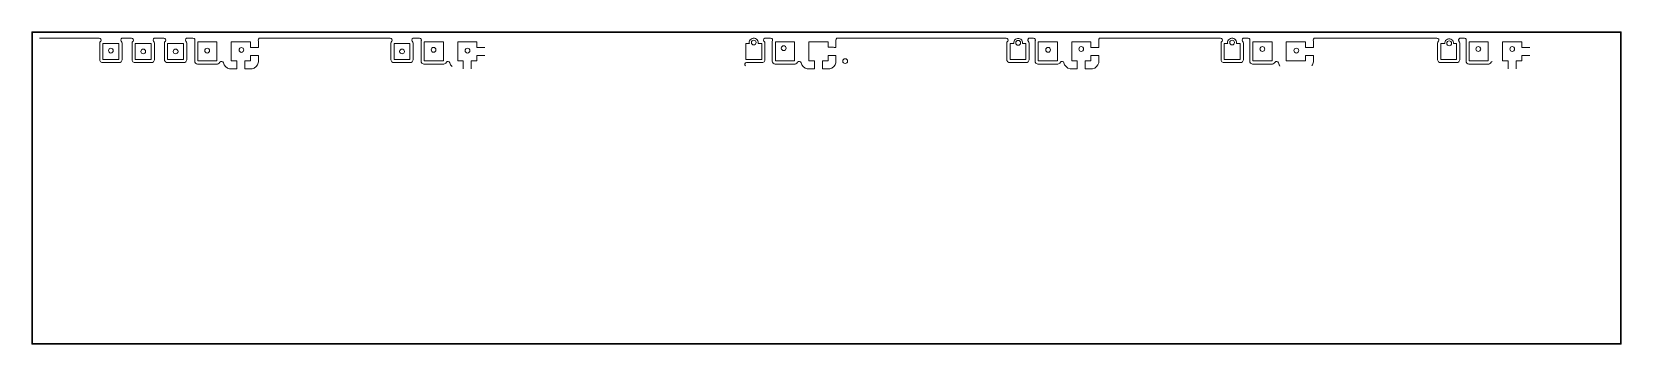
# Model space of a CAD drawing. Extents: x 4.94 to 8.88, y -3.84 to -3.06.
import ezdxf

# ---------------------------------------------------------------- set-up
doc = ezdxf.new("R2010")
doc.units = 0
doc.header["$MEASUREMENT"] = 0
doc.layers.get('0').update_dxf_attribs({"linetype": 'CONTINUOUS', "lineweight": 25, "true_color": 0xffffff})
doc.layers.add('BLACK', color=7, linetype='CONTINUOUS', lineweight=5, true_color=0xffffff)

msp = doc.modelspace()

# ---------------------------------------------------------------- linework, layer by layer
msp.add_line((4.9438, -3.063), (8.873, -3.064))
at = {"layer": 'BLACK', "linetype": 'CONTINUOUS'}
for p, q in [((4.9438, -3.0626), (4.9444, -3.0621)), ((4.9438, -3.063), (4.9438, -3.0626)), ((4.9438, -3.8248), (4.9438, -3.063)), ((4.9444, -3.0621), (4.9448, -3.062)), ((4.9448, -3.062), (7.9134, -3.062)), ((4.9457, -3.064), (4.9457, -3.8248)), ((7.9134, -3.064), (4.9457, -3.064)), ((7.9134, -3.062), (8.4606, -3.062)), ((8.4606, -3.064), (7.9134, -3.064)), ((8.4606, -3.062), (8.874, -3.062)), ((8.873, -3.064), (8.4606, -3.064)), ((8.873, -3.0709), (8.873, -3.064)), ((8.874, -3.062), (8.8744, -3.0621)), ((8.8744, -3.0621), (8.8749, -3.0626)), ((8.8749, -3.0626), (8.875, -3.063)), ((8.875, -3.063), (8.875, -3.0709)), ((4.9629, -3.0775), (5.1102, -3.0775)), ((5.1102, -3.0775), (5.1129, -3.0783)), ((5.1124, -3.088), (5.1119, -3.0903)), ((5.1119, -3.0903), (5.1119, -3.1312)), ((5.1143, -3.0851), (5.1124, -3.088)), ((5.1124, -3.088), (5.1124, -3.088)), ((5.1129, -3.0783), (5.1147, -3.0804)), ((5.1151, -3.0831), (5.1143, -3.0851)), ((5.1147, -3.0804), (5.1151, -3.0831)), ((5.1198, -3.1304), (5.1198, -3.0911)), ((5.1198, -3.0911), (5.1592, -3.0911)), ((5.1592, -3.0911), (5.1592, -3.1304)), ((5.1639, -3.0825), (5.1646, -3.0798)), ((5.1647, -3.0851), (5.1639, -3.0825)), ((5.1646, -3.0798), (5.1667, -3.078)), ((5.1666, -3.088), (5.1647, -3.0851)), ((5.1671, -3.0903), (5.1666, -3.088)), ((5.1666, -3.088), (5.1666, -3.088)), ((5.1667, -3.078), (5.1688, -3.0775)), ((5.1671, -3.1312), (5.1671, -3.0903)), ((5.1671, -3.0903), (5.1671, -3.0903)), ((5.1688, -3.0775), (5.1902, -3.0775)), ((5.1902, -3.0775), (5.1929, -3.0783)), ((5.1924, -3.088), (5.1919, -3.0903)), ((5.1919, -3.0903), (5.1919, -3.1312)), ((5.1943, -3.0851), (5.1924, -3.088)), ((5.1924, -3.088), (5.1924, -3.088)), ((5.1929, -3.0783), (5.1947, -3.0804)), ((5.1951, -3.0831), (5.1943, -3.0851)), ((5.1947, -3.0804), (5.1951, -3.0831)), ((5.1998, -3.1304), (5.1998, -3.0911)), ((5.1998, -3.0911), (5.2392, -3.0911)), ((5.2392, -3.0911), (5.2392, -3.1304)), ((5.2439, -3.0825), (5.2446, -3.0798)), ((5.2447, -3.0851), (5.2439, -3.0825)), ((5.2446, -3.0798), (5.2467, -3.078)), ((5.2466, -3.088), (5.2447, -3.0851)), ((5.2471, -3.0903), (5.2466, -3.088)), ((5.2466, -3.088), (5.2466, -3.088)), ((5.2467, -3.078), (5.2488, -3.0775)), ((5.2471, -3.1312), (5.2471, -3.0903)), ((5.2471, -3.0903), (5.2471, -3.0903)), ((5.2488, -3.0775), (5.2702, -3.0775)), ((5.2702, -3.0775), (5.2729, -3.0783)), ((5.2724, -3.088), (5.2719, -3.0903)), ((5.2719, -3.0903), (5.2719, -3.1312)), ((5.2743, -3.0851), (5.2724, -3.088)), ((5.2724, -3.088), (5.2724, -3.088)), ((5.2729, -3.0783), (5.2747, -3.0804)), ((5.2751, -3.0831), (5.2743, -3.0851)), ((5.2747, -3.0804), (5.2751, -3.0831)), ((5.2798, -3.1304), (5.2798, -3.0911)), ((5.2798, -3.0911), (5.3192, -3.0911)), ((5.3192, -3.0911), (5.3192, -3.1304)), ((5.3239, -3.0825), (5.3246, -3.0798)), ((5.3247, -3.0851), (5.3239, -3.0825)), ((5.3246, -3.0798), (5.3267, -3.078)), ((5.3266, -3.088), (5.3247, -3.0851)), ((5.3271, -3.0903), (5.3266, -3.088)), ((5.3266, -3.088), (5.3266, -3.088)), ((5.3267, -3.078), (5.3288, -3.0775)), ((5.3271, -3.1312), (5.3271, -3.0903)), ((5.3271, -3.0903), (5.3271, -3.0903)), ((5.3288, -3.0775), (5.3425, -3.0775)), ((5.3425, -3.0775), (5.3451, -3.0783)), ((5.3451, -3.0783), (5.3469, -3.0804)), ((5.3472, -3.0836), (5.3467, -3.0863)), ((5.3467, -3.0863), (5.3467, -3.1351)), ((5.3469, -3.0804), (5.3473, -3.0831)), ((5.3473, -3.0831), (5.3472, -3.0836)), ((5.3545, -3.1344), (5.3545, -3.0871)), ((5.3545, -3.0871), (5.4018, -3.0871)), ((5.4018, -3.0871), (5.4018, -3.1344)), ((5.4372, -3.1344), (5.4372, -3.0871)), ((5.4372, -3.0871), (5.4845, -3.0871)), ((5.4845, -3.0871), (5.4845, -3.1009)), ((5.4845, -3.1009), (5.5042, -3.1009)), ((5.5039, -3.0829), (5.5044, -3.0802)), ((5.5042, -3.0852), (5.5039, -3.0829)), ((5.5042, -3.1009), (5.5042, -3.0852)), ((5.5042, -3.0852), (5.5042, -3.0852)), ((5.5044, -3.0802), (5.5063, -3.0782)), ((5.5063, -3.0782), (5.5088, -3.0775)), ((5.5088, -3.0775), (5.8302, -3.0775)), ((5.8302, -3.0775), (5.8329, -3.0783)), ((5.8324, -3.088), (5.8319, -3.0903)), ((5.8319, -3.0903), (5.8319, -3.1312)), ((5.8343, -3.0851), (5.8324, -3.088)), ((5.8324, -3.088), (5.8324, -3.088)), ((5.8329, -3.0783), (5.8347, -3.0804)), ((5.8351, -3.0831), (5.8343, -3.0851)), ((5.8347, -3.0804), (5.8351, -3.0831)), ((5.8398, -3.1304), (5.8398, -3.0911)), ((5.8398, -3.0911), (5.8792, -3.0911)), ((5.8792, -3.0911), (5.8792, -3.1304)), ((5.8839, -3.0825), (5.8846, -3.0798)), ((5.8847, -3.0851), (5.8839, -3.0825)), ((5.8846, -3.0798), (5.8867, -3.078)), ((5.8866, -3.088), (5.8847, -3.0851)), ((5.8871, -3.0903), (5.8866, -3.088)), ((5.8866, -3.088), (5.8866, -3.088)), ((5.8867, -3.078), (5.8888, -3.0775)), ((5.8871, -3.1312), (5.8871, -3.0903)), ((5.8871, -3.0903), (5.8871, -3.0903)), ((5.8888, -3.0775), (5.9025, -3.0775)), ((5.9025, -3.0775), (5.9051, -3.0783)), ((5.9051, -3.0783), (5.9069, -3.0804)), ((5.9072, -3.0836), (5.9067, -3.0863)), ((5.9067, -3.0863), (5.9067, -3.1351)), ((5.9069, -3.0804), (5.9073, -3.0831)), ((5.9073, -3.0831), (5.9072, -3.0836)), ((5.9145, -3.1344), (5.9145, -3.0871)), ((5.9145, -3.0871), (5.9618, -3.0871)), ((5.9618, -3.0871), (5.9618, -3.1344)), ((5.9972, -3.1344), (5.9972, -3.0871)), ((5.9972, -3.0871), (6.0445, -3.0871)), ((6.0445, -3.0871), (6.0445, -3.1009)), ((6.0445, -3.1009), (6.0642, -3.1009)), ((6.7098, -3.1304), (6.7098, -3.0911)), ((6.7098, -3.0911), (6.7187, -3.0911)), ((6.7185, -3.0873), (6.7192, -3.0845)), ((6.7185, -3.0902), (6.7185, -3.0873)), ((6.7187, -3.0911), (6.7185, -3.0902)), ((6.7192, -3.0845), (6.7207, -3.082)), ((6.7207, -3.082), (6.7227, -3.08)), ((6.7227, -3.08), (6.7252, -3.0785)), ((6.7252, -3.0785), (6.728, -3.0778)), ((6.728, -3.0778), (6.7309, -3.0778)), ((6.7309, -3.0778), (6.7336, -3.0785)), ((6.7336, -3.0785), (6.7361, -3.08)), ((6.7361, -3.08), (6.7382, -3.082)), ((6.7382, -3.082), (6.7396, -3.0845)), ((6.7396, -3.0845), (6.7404, -3.0873)), ((6.7404, -3.0902), (6.7401, -3.0911)), ((6.7401, -3.0911), (6.7492, -3.0911)), ((6.7404, -3.0873), (6.7404, -3.0902)), ((6.7492, -3.0911), (6.7492, -3.1304)), ((6.7539, -3.0825), (6.7546, -3.0798)), ((6.7547, -3.0851), (6.7539, -3.0825)), ((6.7546, -3.0798), (6.7567, -3.078)), ((6.7566, -3.088), (6.7547, -3.0851)), ((6.7571, -3.0903), (6.7566, -3.088)), ((6.7566, -3.088), (6.7566, -3.088)), ((6.7567, -3.078), (6.7588, -3.0775)), ((6.7571, -3.1312), (6.7571, -3.0903)), ((6.7571, -3.0903), (6.7571, -3.0903)), ((6.7588, -3.0775), (6.7712, -3.0775)), ((6.7712, -3.0775), (6.7738, -3.0783)), ((6.7738, -3.0783), (6.7756, -3.0804)), ((6.7759, -3.0836), (6.7753, -3.0863)), ((6.7753, -3.0863), (6.7753, -3.1351)), ((6.7756, -3.0804), (6.776, -3.0831)), ((6.776, -3.0831), (6.7759, -3.0836)), ((6.7832, -3.1344), (6.7832, -3.0871)), ((6.7832, -3.0871), (6.8305, -3.0871)), ((6.8305, -3.0871), (6.8305, -3.1344)), ((6.8659, -3.1344), (6.8659, -3.0871)), ((6.8659, -3.0871), (6.9131, -3.0871)), ((6.9131, -3.0871), (6.9131, -3.0998)), ((6.9131, -3.0998), (6.9255, -3.0998)), ((6.9255, -3.0998), (6.9265, -3.0999)), ((6.9265, -3.0999), (6.9265, -3.0999)), ((6.9265, -3.0999), (6.9267, -3.1)), ((6.9267, -3.1), (6.9282, -3.1006)), ((6.9282, -3.1006), (6.9282, -3.1006)), ((6.9282, -3.1006), (6.9285, -3.1009)), ((6.9285, -3.1009), (6.9328, -3.1009)), ((6.9326, -3.0829), (6.9331, -3.0802)), ((6.9328, -3.0852), (6.9326, -3.0829)), ((6.9328, -3.1009), (6.9328, -3.0852)), ((6.9328, -3.0852), (6.9328, -3.0852)), ((6.9331, -3.0802), (6.9349, -3.0782)), ((6.9349, -3.0782), (6.9374, -3.0775)), ((6.9374, -3.0775), (7.3537, -3.0775)), ((7.3537, -3.0775), (7.3563, -3.0783)), ((7.3558, -3.088), (7.3554, -3.0903)), ((7.3554, -3.0903), (7.3554, -3.1312)), ((7.3577, -3.0851), (7.3558, -3.088)), ((7.3558, -3.088), (7.3558, -3.088)), ((7.3563, -3.0783), (7.3581, -3.0804)), ((7.3585, -3.0831), (7.3577, -3.0851)), ((7.3581, -3.0804), (7.3585, -3.0831)), ((7.3633, -3.1304), (7.3633, -3.0911)), ((7.3633, -3.0911), (7.3725, -3.0911)), ((7.3725, -3.088), (7.3733, -3.0853)), ((7.3725, -3.0909), (7.3725, -3.088)), ((7.3725, -3.0911), (7.3725, -3.0909)), ((7.3733, -3.0853), (7.3747, -3.0828)), ((7.3747, -3.0828), (7.3767, -3.0807)), ((7.3767, -3.0807), (7.3792, -3.0793)), ((7.3792, -3.0793), (7.382, -3.0786)), ((7.382, -3.0786), (7.3849, -3.0786)), ((7.3849, -3.0786), (7.3877, -3.0793)), ((7.3877, -3.0793), (7.3901, -3.0807)), ((7.3901, -3.0807), (7.3922, -3.0828)), ((7.3922, -3.0828), (7.3936, -3.0853)), ((7.3936, -3.0853), (7.3944, -3.088)), ((7.3944, -3.0909), (7.3943, -3.0911)), ((7.3943, -3.0911), (7.4026, -3.0911)), ((7.3944, -3.088), (7.3944, -3.0909)), ((7.4026, -3.0911), (7.4026, -3.1304)), ((7.4073, -3.0825), (7.4074, -3.0821)), ((7.4076, -3.0835), (7.4073, -3.0825)), ((7.4074, -3.0817), (7.4078, -3.0808)), ((7.4074, -3.0821), (7.4074, -3.0817)), ((7.4078, -3.0844), (7.4076, -3.0835)), ((7.4078, -3.0808), (7.4081, -3.0798)), ((7.408, -3.0847), (7.4078, -3.0844)), ((7.4082, -3.0851), (7.408, -3.0847)), ((7.4081, -3.0798), (7.4084, -3.0796)), ((7.4101, -3.088), (7.4082, -3.0851)), ((7.4084, -3.0796), (7.4085, -3.0792)), ((7.4085, -3.0792), (7.4094, -3.0787)), ((7.4094, -3.0787), (7.4101, -3.078)), ((7.4101, -3.078), (7.4106, -3.0779)), ((7.4105, -3.0903), (7.4101, -3.088)), ((7.4101, -3.088), (7.4101, -3.088)), ((7.4105, -3.1312), (7.4105, -3.0903)), ((7.4105, -3.0903), (7.4105, -3.0903)), ((7.4106, -3.0779), (7.4108, -3.0777)), ((7.4108, -3.0777), (7.4122, -3.0775)), ((7.4122, -3.0775), (7.4212, -3.0775)), ((7.4212, -3.0775), (7.4238, -3.0783)), ((7.4238, -3.0783), (7.4256, -3.0804)), ((7.4259, -3.0836), (7.4253, -3.0863)), ((7.4253, -3.0863), (7.4253, -3.1351)), ((7.4256, -3.0804), (7.426, -3.0831)), ((7.426, -3.0831), (7.4259, -3.0836)), ((7.4332, -3.1344), (7.4332, -3.0871)), ((7.4332, -3.0871), (7.4805, -3.0871)), ((7.4805, -3.0871), (7.4805, -3.1344)), ((7.5159, -3.1344), (7.5159, -3.0871)), ((7.5159, -3.0871), (7.5631, -3.0871)), ((7.5631, -3.0871), (7.5631, -3.1009)), ((7.5631, -3.1009), (7.5828, -3.1009)), ((7.5826, -3.0829), (7.5831, -3.0802)), ((7.5828, -3.0852), (7.5826, -3.0829)), ((7.5828, -3.1009), (7.5828, -3.0852)), ((7.5828, -3.0852), (7.5828, -3.0852)), ((7.5831, -3.0802), (7.5849, -3.0782)), ((7.5849, -3.0782), (7.5874, -3.0775)), ((7.5874, -3.0775), (7.8836, -3.0775)), ((7.8836, -3.0775), (7.8863, -3.0783)), ((7.8858, -3.088), (7.8853, -3.0903)), ((7.8853, -3.0903), (7.8853, -3.1312)), ((7.8877, -3.0851), (7.8858, -3.088)), ((7.8858, -3.088), (7.8858, -3.088)), ((7.8863, -3.0783), (7.8881, -3.0804)), ((7.8885, -3.0831), (7.8877, -3.0851)), ((7.8881, -3.0804), (7.8885, -3.0831)), ((7.8932, -3.1304), (7.8932, -3.0911)), ((7.8932, -3.0911), (7.9019, -3.0911)), ((7.9016, -3.0873), (7.9024, -3.0845)), ((7.9016, -3.0901), (7.9016, -3.0873)), ((7.9019, -3.0911), (7.9016, -3.0901)), ((7.9024, -3.0845), (7.9038, -3.082)), ((7.9038, -3.082), (7.9059, -3.08)), ((7.9059, -3.08), (7.9084, -3.0785)), ((7.9084, -3.0785), (7.9111, -3.0778)), ((7.9111, -3.0778), (7.914, -3.0778)), ((7.914, -3.0778), (7.9168, -3.0785)), ((7.9168, -3.0785), (7.9193, -3.08)), ((7.9193, -3.08), (7.9213, -3.082)), ((7.9213, -3.082), (7.9228, -3.0845)), ((7.9228, -3.0845), (7.9235, -3.0873)), ((7.9235, -3.0901), (7.9233, -3.0911)), ((7.9233, -3.0911), (7.9326, -3.0911)), ((7.9235, -3.0873), (7.9235, -3.0901)), ((7.9326, -3.0911), (7.9326, -3.1304)), ((7.9373, -3.0825), (7.938, -3.0798)), ((7.9381, -3.0851), (7.9373, -3.0825)), ((7.938, -3.0798), (7.9401, -3.078)), ((7.94, -3.088), (7.9381, -3.0851)), ((7.9405, -3.0903), (7.94, -3.088)), ((7.94, -3.088), (7.94, -3.088)), ((7.9401, -3.078), (7.9422, -3.0775)), ((7.9405, -3.1312), (7.9405, -3.0903)), ((7.9405, -3.0903), (7.9405, -3.0903)), ((7.9422, -3.0775), (7.952, -3.0775)), ((7.952, -3.0775), (7.9547, -3.0783)), ((7.9547, -3.0783), (7.9565, -3.0804)), ((7.9567, -3.0836), (7.9562, -3.0863)), ((7.9562, -3.0863), (7.9562, -3.1351)), ((7.9565, -3.0804), (7.9568, -3.0831)), ((7.9568, -3.0831), (7.9567, -3.0836)), ((7.9641, -3.1344), (7.9641, -3.0871)), ((7.9641, -3.0871), (8.0113, -3.0871)), ((8.0113, -3.0871), (8.0113, -3.1344)), ((8.0467, -3.1344), (8.0467, -3.0871)), ((8.0467, -3.0871), (8.094, -3.0871)), ((8.094, -3.0871), (8.094, -3.1009)), ((8.094, -3.1009), (8.1137, -3.1009)), ((8.1134, -3.0829), (8.1139, -3.0802)), ((8.1137, -3.0852), (8.1134, -3.0829)), ((8.1137, -3.1009), (8.1137, -3.0852)), ((8.1137, -3.0852), (8.1137, -3.0852)), ((8.1139, -3.0802), (8.1158, -3.0782)), ((8.1158, -3.0782), (8.1183, -3.0775)), ((8.1183, -3.0775), (8.4191, -3.0775)), ((8.4191, -3.0775), (8.4217, -3.0783)), ((8.4212, -3.088), (8.4207, -3.0903)), ((8.4207, -3.0903), (8.4207, -3.1312)), ((8.4231, -3.0851), (8.4212, -3.088)), ((8.4212, -3.088), (8.4212, -3.088)), ((8.4217, -3.0783), (8.4235, -3.0804)), ((8.4239, -3.0831), (8.4231, -3.0851)), ((8.4235, -3.0804), (8.4239, -3.0831)), ((8.4286, -3.1304), (8.4286, -3.0911)), ((8.4286, -3.0911), (8.4386, -3.0911)), ((8.4386, -3.0893), (8.4393, -3.0865)), ((8.4386, -3.0911), (8.4386, -3.0893)), ((8.4393, -3.0865), (8.4408, -3.084)), ((8.4408, -3.084), (8.4428, -3.082)), ((8.4428, -3.082), (8.4453, -3.0806)), ((8.4453, -3.0806), (8.4481, -3.0798)), ((8.4481, -3.0798), (8.4509, -3.0798)), ((8.4509, -3.0798), (8.4537, -3.0806)), ((8.4537, -3.0806), (8.4562, -3.082)), ((8.4562, -3.082), (8.4583, -3.084)), ((8.4583, -3.084), (8.4597, -3.0865)), ((8.4597, -3.0865), (8.4604, -3.0893)), ((8.4604, -3.0893), (8.4604, -3.0911)), ((8.4604, -3.0911), (8.468, -3.0911)), ((8.468, -3.0911), (8.468, -3.1304)), ((8.4727, -3.0825), (8.4728, -3.0821)), ((8.473, -3.0835), (8.4727, -3.0825)), ((8.4728, -3.0817), (8.4732, -3.0808)), ((8.4728, -3.0821), (8.4728, -3.0817)), ((8.4732, -3.0844), (8.473, -3.0835)), ((8.4732, -3.0808), (8.4734, -3.0798)), ((8.4734, -3.0847), (8.4732, -3.0844)), ((8.4734, -3.0798), (8.4737, -3.0796)), ((8.4735, -3.0851), (8.4734, -3.0847)), ((8.4754, -3.088), (8.4735, -3.0851)), ((8.4737, -3.0796), (8.4739, -3.0792)), ((8.4739, -3.0792), (8.4748, -3.0787)), ((8.4748, -3.0787), (8.4755, -3.078)), ((8.4759, -3.0903), (8.4754, -3.088)), ((8.4754, -3.088), (8.4754, -3.088)), ((8.4755, -3.078), (8.476, -3.0779)), ((8.4759, -3.1312), (8.4759, -3.0903)), ((8.4759, -3.0903), (8.4759, -3.0903)), ((8.476, -3.0779), (8.4762, -3.0777)), ((8.4762, -3.0777), (8.4776, -3.0775)), ((8.4776, -3.0775), (8.487, -3.0775)), ((8.487, -3.0775), (8.4897, -3.0783)), ((8.4897, -3.0783), (8.4915, -3.0804)), ((8.4917, -3.0836), (8.4912, -3.0863)), ((8.4912, -3.0863), (8.4912, -3.1351)), ((8.4915, -3.0804), (8.4919, -3.0831)), ((8.4919, -3.0831), (8.4917, -3.0836)), ((8.4991, -3.1344), (8.4991, -3.0871)), ((8.4991, -3.0871), (8.5463, -3.0871)), ((8.5463, -3.0871), (8.5463, -3.1344)), ((8.5817, -3.1344), (8.5817, -3.0871)), ((8.5817, -3.0871), (8.629, -3.0871)), ((8.629, -3.0871), (8.629, -3.1009)), ((8.629, -3.1009), (8.6487, -3.1009)), ((8.873, -3.8189), (8.873, -3.0709)), ((8.875, -3.0709), (8.875, -3.8189)), ((5.1119, -3.1312), (5.1124, -3.1335)), ((5.1124, -3.1335), (5.1124, -3.1335)), ((5.1124, -3.1335), (5.1141, -3.1361)), ((5.1141, -3.1361), (5.1167, -3.1379)), ((5.1167, -3.1379), (5.1167, -3.1379)), ((5.1167, -3.1379), (5.119, -3.1383)), ((5.119, -3.1383), (5.119, -3.1383)), ((5.119, -3.1383), (5.119, -3.1383)), ((5.119, -3.1383), (5.16, -3.1383)), ((5.1592, -3.1304), (5.1198, -3.1304)), ((5.16, -3.1383), (5.1606, -3.1382)), ((5.16, -3.1383), (5.16, -3.1383)), ((5.1606, -3.1382), (5.1623, -3.1379)), ((5.1623, -3.1379), (5.1649, -3.1361)), ((5.1623, -3.1379), (5.1623, -3.1379)), ((5.1623, -3.1379), (5.1623, -3.1379)), ((5.1649, -3.1361), (5.1666, -3.1335)), ((5.1666, -3.1335), (5.1671, -3.1312)), ((5.1666, -3.1335), (5.1666, -3.1335)), ((5.1666, -3.1335), (5.1666, -3.1335)), ((5.1671, -3.1312), (5.1671, -3.1312)), ((5.1919, -3.1312), (5.1924, -3.1335)), ((5.1924, -3.1335), (5.1924, -3.1335)), ((5.1924, -3.1335), (5.1941, -3.1361)), ((5.1941, -3.1361), (5.1967, -3.1379)), ((5.1967, -3.1379), (5.1967, -3.1379)), ((5.1967, -3.1379), (5.199, -3.1383)), ((5.199, -3.1383), (5.199, -3.1383)), ((5.199, -3.1383), (5.199, -3.1383)), ((5.199, -3.1383), (5.24, -3.1383)), ((5.2392, -3.1304), (5.1998, -3.1304)), ((5.24, -3.1383), (5.2406, -3.1382)), ((5.24, -3.1383), (5.24, -3.1383)), ((5.2406, -3.1382), (5.2423, -3.1379)), ((5.2423, -3.1379), (5.2449, -3.1361)), ((5.2423, -3.1379), (5.2423, -3.1379)), ((5.2423, -3.1379), (5.2423, -3.1379)), ((5.2449, -3.1361), (5.2466, -3.1335)), ((5.2466, -3.1335), (5.2471, -3.1312)), ((5.2466, -3.1335), (5.2466, -3.1335)), ((5.2466, -3.1335), (5.2466, -3.1335)), ((5.2471, -3.1312), (5.2471, -3.1312)), ((5.2719, -3.1312), (5.2724, -3.1335)), ((5.2724, -3.1335), (5.2724, -3.1335)), ((5.2724, -3.1335), (5.2741, -3.1361)), ((5.2741, -3.1361), (5.2767, -3.1379)), ((5.2767, -3.1379), (5.2767, -3.1379)), ((5.2767, -3.1379), (5.279, -3.1383)), ((5.279, -3.1383), (5.279, -3.1383)), ((5.279, -3.1383), (5.279, -3.1383)), ((5.279, -3.1383), (5.32, -3.1383)), ((5.3192, -3.1304), (5.2798, -3.1304)), ((5.32, -3.1383), (5.3206, -3.1382)), ((5.32, -3.1383), (5.32, -3.1383)), ((5.3206, -3.1382), (5.3223, -3.1379)), ((5.3223, -3.1379), (5.3249, -3.1361)), ((5.3223, -3.1379), (5.3223, -3.1379)), ((5.3223, -3.1379), (5.3223, -3.1379)), ((5.3249, -3.1361), (5.3266, -3.1335)), ((5.3266, -3.1335), (5.3271, -3.1312)), ((5.3266, -3.1335), (5.3266, -3.1335)), ((5.3266, -3.1335), (5.3266, -3.1335)), ((5.3271, -3.1312), (5.3271, -3.1312)), ((5.3467, -3.1351), (5.3471, -3.1374)), ((5.3471, -3.1374), (5.3471, -3.1374)), ((5.3471, -3.1374), (5.3489, -3.1401)), ((5.3489, -3.1401), (5.3515, -3.1418)), ((5.3515, -3.1418), (5.3515, -3.1418)), ((5.3515, -3.1418), (5.3538, -3.1423)), ((5.3538, -3.1423), (5.3538, -3.1423)), ((5.3538, -3.1423), (5.3538, -3.1423)), ((5.3538, -3.1423), (5.4026, -3.1423)), ((5.4018, -3.1344), (5.3545, -3.1344)), ((5.4026, -3.1423), (5.4032, -3.1421)), ((5.4026, -3.1423), (5.4026, -3.1423)), ((5.4032, -3.1421), (5.4049, -3.1418)), ((5.4049, -3.1418), (5.4075, -3.1401)), ((5.4049, -3.1418), (5.4049, -3.1418)), ((5.4049, -3.1418), (5.4049, -3.1418)), ((5.4075, -3.1401), (5.4091, -3.1376)), ((5.4091, -3.1376), (5.4113, -3.1358)), ((5.4113, -3.1358), (5.414, -3.1355)), ((5.414, -3.1355), (5.4165, -3.1366)), ((5.4165, -3.1366), (5.4178, -3.1386)), ((5.4178, -3.1386), (5.4198, -3.1439)), ((5.4198, -3.1439), (5.4198, -3.1439)), ((5.4198, -3.1439), (5.4232, -3.1484)), ((5.451, -3.1344), (5.4372, -3.1344)), ((5.451, -3.154), (5.451, -3.1344)), ((5.4845, -3.1344), (5.4707, -3.1344)), ((5.4707, -3.1344), (5.4707, -3.154)), ((5.5042, -3.1206), (5.4845, -3.1206)), ((5.4845, -3.1206), (5.4845, -3.1344)), ((5.4985, -3.1484), (5.5019, -3.1439)), ((5.5019, -3.1439), (5.5039, -3.1386)), ((5.5019, -3.1439), (5.5019, -3.1439)), ((5.5039, -3.1386), (5.5042, -3.1362)), ((5.5039, -3.1386), (5.5039, -3.1386)), ((5.5042, -3.1362), (5.5042, -3.1206)), ((5.5042, -3.1362), (5.5042, -3.1362)), ((5.8319, -3.1312), (5.8324, -3.1335)), ((5.8324, -3.1335), (5.8324, -3.1335)), ((5.8324, -3.1335), (5.8341, -3.1361)), ((5.8341, -3.1361), (5.8367, -3.1379)), ((5.8367, -3.1379), (5.8367, -3.1379)), ((5.8367, -3.1379), (5.839, -3.1383)), ((5.839, -3.1383), (5.839, -3.1383)), ((5.839, -3.1383), (5.839, -3.1383)), ((5.839, -3.1383), (5.88, -3.1383)), ((5.8792, -3.1304), (5.8398, -3.1304)), ((5.88, -3.1383), (5.8806, -3.1382)), ((5.88, -3.1383), (5.88, -3.1383)), ((5.8806, -3.1382), (5.8823, -3.1379)), ((5.8823, -3.1379), (5.8849, -3.1361)), ((5.8823, -3.1379), (5.8823, -3.1379)), ((5.8823, -3.1379), (5.8823, -3.1379)), ((5.8849, -3.1361), (5.8866, -3.1335)), ((5.8866, -3.1335), (5.8871, -3.1312)), ((5.8866, -3.1335), (5.8866, -3.1335)), ((5.8866, -3.1335), (5.8866, -3.1335)), ((5.8871, -3.1312), (5.8871, -3.1312)), ((5.9067, -3.1351), (5.9071, -3.1374)), ((5.9071, -3.1374), (5.9071, -3.1374)), ((5.9071, -3.1374), (5.9089, -3.1401)), ((5.9089, -3.1401), (5.9115, -3.1418)), ((5.9115, -3.1418), (5.9115, -3.1418)), ((5.9115, -3.1418), (5.9138, -3.1423)), ((5.9138, -3.1423), (5.9138, -3.1423)), ((5.9138, -3.1423), (5.9138, -3.1423)), ((5.9138, -3.1423), (5.9626, -3.1423)), ((5.9618, -3.1344), (5.9145, -3.1344)), ((5.9626, -3.1423), (5.9632, -3.1421)), ((5.9626, -3.1423), (5.9626, -3.1423)), ((5.9632, -3.1421), (5.9649, -3.1418)), ((5.9649, -3.1418), (5.9675, -3.1401)), ((5.9649, -3.1418), (5.9649, -3.1418)), ((5.9649, -3.1418), (5.9649, -3.1418)), ((5.9675, -3.1401), (5.9691, -3.1376)), ((5.9691, -3.1376), (5.9713, -3.1358)), ((5.9713, -3.1358), (5.974, -3.1355)), ((5.974, -3.1355), (5.9765, -3.1366)), ((5.9765, -3.1366), (5.9778, -3.1386)), ((5.9778, -3.1386), (5.9798, -3.1439)), ((5.9798, -3.1439), (5.9798, -3.1439)), ((5.9798, -3.1439), (5.9832, -3.1484)), ((6.011, -3.1344), (5.9972, -3.1344)), ((6.011, -3.154), (6.011, -3.1344)), ((6.0445, -3.1344), (6.0307, -3.1344)), ((6.0307, -3.1344), (6.0307, -3.154)), ((6.0642, -3.1206), (6.0445, -3.1206)), ((6.0445, -3.1206), (6.0445, -3.1344)), ((6.7073, -3.1442), (6.7075, -3.1415)), ((6.7087, -3.1467), (6.7073, -3.1442)), ((6.7075, -3.1415), (6.7092, -3.1393)), ((6.7092, -3.1393), (6.7118, -3.1383)), ((6.7492, -3.1304), (6.7098, -3.1304)), ((6.7118, -3.1383), (6.7121, -3.1383)), ((6.7121, -3.1383), (6.75, -3.1383)), ((6.75, -3.1383), (6.7506, -3.1382)), ((6.75, -3.1383), (6.75, -3.1383)), ((6.7506, -3.1382), (6.7523, -3.1379)), ((6.7523, -3.1379), (6.7549, -3.1361)), ((6.7523, -3.1379), (6.7523, -3.1379)), ((6.7523, -3.1379), (6.7523, -3.1379)), ((6.7549, -3.1361), (6.7566, -3.1335)), ((6.7566, -3.1335), (6.7571, -3.1312)), ((6.7566, -3.1335), (6.7566, -3.1335)), ((6.7566, -3.1335), (6.7566, -3.1335)), ((6.7571, -3.1312), (6.7571, -3.1312)), ((6.7753, -3.1351), (6.7758, -3.1374)), ((6.7758, -3.1374), (6.7758, -3.1374)), ((6.7758, -3.1374), (6.7775, -3.1401)), ((6.7775, -3.1401), (6.7801, -3.1418)), ((6.7801, -3.1418), (6.7801, -3.1418)), ((6.7801, -3.1418), (6.7824, -3.1423)), ((6.7824, -3.1423), (6.7824, -3.1423)), ((6.7824, -3.1423), (6.7824, -3.1423)), ((6.7824, -3.1423), (6.8312, -3.1423)), ((6.8305, -3.1344), (6.7832, -3.1344)), ((6.8312, -3.1423), (6.8318, -3.1421)), ((6.8312, -3.1423), (6.8312, -3.1423)), ((6.8318, -3.1421), (6.8335, -3.1418)), ((6.8335, -3.1418), (6.8361, -3.1401)), ((6.8335, -3.1418), (6.8335, -3.1418)), ((6.8335, -3.1418), (6.8335, -3.1418)), ((6.8361, -3.1401), (6.8378, -3.1376)), ((6.8378, -3.1376), (6.8399, -3.1358)), ((6.8399, -3.1358), (6.8427, -3.1355)), ((6.8427, -3.1355), (6.8451, -3.1366)), ((6.8451, -3.1366), (6.8464, -3.1386)), ((6.8464, -3.1386), (6.8484, -3.1439)), ((6.8484, -3.1439), (6.8484, -3.1439)), ((6.8484, -3.1439), (6.8518, -3.1484)), ((6.8797, -3.1344), (6.8659, -3.1344)), ((6.8797, -3.154), (6.8797, -3.1344)), ((6.9131, -3.1344), (6.8994, -3.1344)), ((6.8994, -3.1344), (6.8994, -3.154)), ((6.9328, -3.1206), (6.9131, -3.1206)), ((6.9131, -3.1206), (6.9131, -3.1344)), ((6.9272, -3.1484), (6.9306, -3.1439)), ((6.9306, -3.1439), (6.9326, -3.1386)), ((6.9306, -3.1439), (6.9306, -3.1439)), ((6.9326, -3.1386), (6.9328, -3.1362)), ((6.9326, -3.1386), (6.9326, -3.1386)), ((6.9328, -3.1362), (6.9328, -3.1206)), ((6.9328, -3.1362), (6.9328, -3.1362)), ((7.3554, -3.1312), (7.3558, -3.1335)), ((7.3558, -3.1335), (7.3558, -3.1335)), ((7.3558, -3.1335), (7.3576, -3.1361)), ((7.3576, -3.1361), (7.3602, -3.1379)), ((7.3602, -3.1379), (7.3602, -3.1379)), ((7.3602, -3.1379), (7.3625, -3.1383)), ((7.3625, -3.1383), (7.3625, -3.1383)), ((7.3625, -3.1383), (7.3625, -3.1383)), ((7.3625, -3.1383), (7.4034, -3.1383)), ((7.4026, -3.1304), (7.3633, -3.1304)), ((7.4034, -3.1383), (7.404, -3.1382)), ((7.4034, -3.1383), (7.4034, -3.1383)), ((7.404, -3.1382), (7.4057, -3.1379)), ((7.4057, -3.1379), (7.4083, -3.1361)), ((7.4057, -3.1379), (7.4057, -3.1379)), ((7.4057, -3.1379), (7.4057, -3.1379)), ((7.4083, -3.1361), (7.4101, -3.1335)), ((7.4101, -3.1335), (7.4105, -3.1312)), ((7.4101, -3.1335), (7.4101, -3.1335)), ((7.4101, -3.1335), (7.4101, -3.1335)), ((7.4105, -3.1312), (7.4105, -3.1312)), ((7.4253, -3.1351), (7.4258, -3.1374)), ((7.4258, -3.1374), (7.4258, -3.1374)), ((7.4258, -3.1374), (7.4275, -3.1401)), ((7.4275, -3.1401), (7.4301, -3.1418)), ((7.4301, -3.1418), (7.4301, -3.1418)), ((7.4301, -3.1418), (7.4324, -3.1423)), ((7.4324, -3.1423), (7.4324, -3.1423)), ((7.4324, -3.1423), (7.4324, -3.1423)), ((7.4324, -3.1423), (7.4812, -3.1423)), ((7.4805, -3.1344), (7.4332, -3.1344)), ((7.4812, -3.1423), (7.4818, -3.1421)), ((7.4812, -3.1423), (7.4812, -3.1423)), ((7.4818, -3.1421), (7.4836, -3.1418)), ((7.4836, -3.1418), (7.4862, -3.1401)), ((7.4836, -3.1418), (7.4836, -3.1418)), ((7.4836, -3.1418), (7.4836, -3.1418)), ((7.4862, -3.1401), (7.4878, -3.1376)), ((7.4878, -3.1376), (7.4899, -3.1358)), ((7.4899, -3.1358), (7.4927, -3.1355)), ((7.4927, -3.1355), (7.4952, -3.1366)), ((7.4952, -3.1366), (7.4965, -3.1386)), ((7.4965, -3.1386), (7.4984, -3.1439)), ((7.4984, -3.1439), (7.4984, -3.1439)), ((7.4984, -3.1439), (7.5018, -3.1484)), ((7.5297, -3.1344), (7.5159, -3.1344)), ((7.5297, -3.154), (7.5297, -3.1344)), ((7.5631, -3.1344), (7.5494, -3.1344)), ((7.5494, -3.1344), (7.5494, -3.154)), ((7.5828, -3.1206), (7.5631, -3.1206)), ((7.5631, -3.1206), (7.5631, -3.1344)), ((7.5772, -3.1484), (7.5806, -3.1439)), ((7.5806, -3.1439), (7.5826, -3.1386)), ((7.5806, -3.1439), (7.5806, -3.1439)), ((7.5826, -3.1386), (7.5828, -3.1362)), ((7.5826, -3.1386), (7.5826, -3.1386)), ((7.5828, -3.1362), (7.5828, -3.1206)), ((7.5828, -3.1362), (7.5828, -3.1362)), ((7.8853, -3.1312), (7.8858, -3.1335)), ((7.8858, -3.1335), (7.8858, -3.1335)), ((7.8858, -3.1335), (7.8875, -3.1361)), ((7.8875, -3.1361), (7.8901, -3.1379)), ((7.8901, -3.1379), (7.8901, -3.1379)), ((7.8901, -3.1379), (7.8924, -3.1383)), ((7.8924, -3.1383), (7.8924, -3.1383)), ((7.8924, -3.1383), (7.8924, -3.1383)), ((7.8924, -3.1383), (7.9334, -3.1383)), ((7.9326, -3.1304), (7.8932, -3.1304)), ((7.9334, -3.1383), (7.9339, -3.1382)), ((7.9334, -3.1383), (7.9334, -3.1383)), ((7.9339, -3.1382), (7.9357, -3.1379)), ((7.9357, -3.1379), (7.9383, -3.1361)), ((7.9357, -3.1379), (7.9357, -3.1379)), ((7.9357, -3.1379), (7.9357, -3.1379)), ((7.9383, -3.1361), (7.94, -3.1335)), ((7.94, -3.1335), (7.9405, -3.1312)), ((7.94, -3.1335), (7.94, -3.1335)), ((7.94, -3.1335), (7.94, -3.1335)), ((7.9405, -3.1312), (7.9405, -3.1312)), ((7.9562, -3.1351), (7.9566, -3.1374)), ((7.9566, -3.1374), (7.9566, -3.1374)), ((7.9566, -3.1374), (7.9584, -3.1401)), ((7.9584, -3.1401), (7.961, -3.1418)), ((7.961, -3.1418), (7.961, -3.1418)), ((7.961, -3.1418), (7.9633, -3.1423)), ((7.9633, -3.1423), (7.9633, -3.1423)), ((7.9633, -3.1423), (7.9633, -3.1423)), ((7.9633, -3.1423), (8.0121, -3.1423)), ((8.0113, -3.1344), (7.9641, -3.1344)), ((8.0121, -3.1423), (8.0127, -3.1421)), ((8.0121, -3.1423), (8.0121, -3.1423)), ((8.0127, -3.1421), (8.0144, -3.1418)), ((8.0144, -3.1418), (8.017, -3.1401)), ((8.0144, -3.1418), (8.0144, -3.1418)), ((8.0144, -3.1418), (8.0144, -3.1418)), ((8.017, -3.1401), (8.0187, -3.1376)), ((8.0187, -3.1376), (8.0208, -3.1358)), ((8.0208, -3.1358), (8.0235, -3.1355)), ((8.0235, -3.1355), (8.026, -3.1366)), ((8.026, -3.1366), (8.0273, -3.1386)), ((8.0273, -3.1386), (8.0293, -3.1439)), ((8.0293, -3.1439), (8.0293, -3.1439)), ((8.0293, -3.1439), (8.0297, -3.1444)), ((8.0297, -3.1444), (8.0307, -3.147)), ((8.094, -3.1344), (8.0467, -3.1344)), ((8.1137, -3.1206), (8.094, -3.1206)), ((8.094, -3.1206), (8.094, -3.1344)), ((8.1101, -3.1467), (8.111, -3.1444)), ((8.111, -3.1444), (8.1114, -3.1439)), ((8.1114, -3.1439), (8.1134, -3.1386)), ((8.1114, -3.1439), (8.1114, -3.1439)), ((8.1134, -3.1386), (8.1137, -3.1362)), ((8.1134, -3.1386), (8.1134, -3.1386)), ((8.1137, -3.1362), (8.1137, -3.1206)), ((8.1137, -3.1362), (8.1137, -3.1362)), ((8.4207, -3.1312), (8.4212, -3.1335)), ((8.4212, -3.1335), (8.4212, -3.1335)), ((8.4212, -3.1335), (8.423, -3.1361)), ((8.423, -3.1361), (8.4256, -3.1379)), ((8.4256, -3.1379), (8.4256, -3.1379)), ((8.4256, -3.1379), (8.4279, -3.1383)), ((8.4279, -3.1383), (8.4279, -3.1383)), ((8.4279, -3.1383), (8.4279, -3.1383)), ((8.4279, -3.1383), (8.4688, -3.1383)), ((8.468, -3.1304), (8.4286, -3.1304)), ((8.4688, -3.1383), (8.4694, -3.1382)), ((8.4688, -3.1383), (8.4688, -3.1383)), ((8.4694, -3.1382), (8.4711, -3.1379)), ((8.4711, -3.1379), (8.4737, -3.1361)), ((8.4711, -3.1379), (8.4711, -3.1379)), ((8.4711, -3.1379), (8.4711, -3.1379)), ((8.4737, -3.1361), (8.4754, -3.1335)), ((8.4754, -3.1335), (8.4759, -3.1312)), ((8.4754, -3.1335), (8.4754, -3.1335)), ((8.4754, -3.1335), (8.4754, -3.1335)), ((8.4759, -3.1312), (8.4759, -3.1312)), ((8.4912, -3.1351), (8.4916, -3.1374)), ((8.4916, -3.1374), (8.4916, -3.1374)), ((8.4916, -3.1374), (8.4934, -3.1401)), ((8.4934, -3.1401), (8.496, -3.1418)), ((8.496, -3.1418), (8.496, -3.1418)), ((8.496, -3.1418), (8.4983, -3.1423)), ((8.4983, -3.1423), (8.4983, -3.1423)), ((8.4983, -3.1423), (8.4983, -3.1423)), ((8.4983, -3.1423), (8.5471, -3.1423)), ((8.5463, -3.1344), (8.4991, -3.1344)), ((8.5471, -3.1423), (8.5477, -3.1421)), ((8.5471, -3.1423), (8.5471, -3.1423)), ((8.5477, -3.1421), (8.5494, -3.1418)), ((8.5494, -3.1418), (8.552, -3.1401)), ((8.5494, -3.1418), (8.5494, -3.1418)), ((8.5494, -3.1418), (8.5494, -3.1418)), ((8.552, -3.1401), (8.5537, -3.1376)), ((8.5537, -3.1376), (8.5558, -3.1358)), ((8.5955, -3.1344), (8.5817, -3.1344)), ((8.5955, -3.154), (8.5955, -3.1344)), ((8.629, -3.1344), (8.6152, -3.1344)), ((8.6152, -3.1344), (8.6152, -3.154)), ((8.6487, -3.1206), (8.629, -3.1206)), ((8.629, -3.1206), (8.629, -3.1344)), ((5.4232, -3.1484), (5.4232, -3.1484)), ((5.4232, -3.1484), (5.4277, -3.1518)), ((5.4277, -3.1518), (5.4277, -3.1518)), ((5.4277, -3.1518), (5.433, -3.1538)), ((5.433, -3.1538), (5.433, -3.1538)), ((5.433, -3.1538), (5.4353, -3.154)), ((5.4353, -3.154), (5.4353, -3.154)), ((5.4353, -3.154), (5.451, -3.154)), ((5.4707, -3.154), (5.4864, -3.154)), ((5.4864, -3.154), (5.4887, -3.1538)), ((5.4864, -3.154), (5.4864, -3.154)), ((5.4887, -3.1538), (5.494, -3.1518)), ((5.4887, -3.1538), (5.4887, -3.1538)), ((5.494, -3.1518), (5.4985, -3.1484)), ((5.494, -3.1518), (5.494, -3.1518)), ((5.4985, -3.1484), (5.4985, -3.1484)), ((6.8518, -3.1484), (6.8518, -3.1484)), ((6.8518, -3.1484), (6.8564, -3.1518)), ((6.8564, -3.1518), (6.8564, -3.1518)), ((6.8564, -3.1518), (6.8617, -3.1538)), ((6.8617, -3.1538), (6.8617, -3.1538)), ((6.8617, -3.1538), (6.864, -3.154)), ((6.864, -3.154), (6.864, -3.154)), ((6.864, -3.154), (6.8797, -3.154)), ((6.8994, -3.154), (6.915, -3.154)), ((6.915, -3.154), (6.9174, -3.1538)), ((6.915, -3.154), (6.915, -3.154)), ((6.9174, -3.1538), (6.9227, -3.1518)), ((6.9174, -3.1538), (6.9174, -3.1538)), ((6.9227, -3.1518), (6.9272, -3.1484)), ((6.9227, -3.1518), (6.9227, -3.1518)), ((6.9272, -3.1484), (6.9272, -3.1484)), ((7.5018, -3.1484), (7.5018, -3.1484)), ((7.5018, -3.1484), (7.5064, -3.1518)), ((7.5064, -3.1518), (7.5064, -3.1518)), ((7.5064, -3.1518), (7.5117, -3.1538)), ((7.5117, -3.1538), (7.5117, -3.1538)), ((7.5117, -3.1538), (7.514, -3.154)), ((7.514, -3.154), (7.514, -3.154)), ((7.514, -3.154), (7.5297, -3.154)), ((7.5494, -3.154), (7.565, -3.154)), ((7.565, -3.154), (7.5674, -3.1538)), ((7.565, -3.154), (7.565, -3.154)), ((7.5674, -3.1538), (7.5727, -3.1518)), ((7.5674, -3.1538), (7.5674, -3.1538)), ((7.5727, -3.1518), (7.5772, -3.1484)), ((7.5727, -3.1518), (7.5727, -3.1518)), ((7.5772, -3.1484), (7.5772, -3.1484)), ((4.9438, -3.8346), (4.9438, -3.8248)), ((4.9438, -3.835), (4.9438, -3.8346)), ((4.9444, -3.8356), (4.9438, -3.835)), ((4.9448, -3.8356), (4.9444, -3.8356)), ((8.874, -3.8356), (4.9448, -3.8356)), ((4.9457, -3.8248), (4.9457, -3.8337)), ((4.9457, -3.8337), (8.873, -3.8337)), ((8.873, -3.8228), (8.873, -3.8189)), ((8.873, -3.8248), (8.873, -3.8228)), ((8.873, -3.8337), (8.873, -3.8248)), ((8.8744, -3.8356), (8.874, -3.8356)), ((8.8749, -3.835), (8.8744, -3.8356)), ((8.875, -3.8346), (8.8749, -3.835)), ((8.875, -3.8189), (8.875, -3.8228)), ((8.875, -3.8228), (8.875, -3.8248)), ((8.875, -3.8248), (8.875, -3.8346))]:
    msp.add_line(p, q, dxfattribs=at)
at = {"layer": 'BLACK'}
for centre in [(5.1395, -3.1087), (5.2195, -3.1107), (5.2995, -3.1107), (5.3775, -3.1087), (5.4622, -3.1071), (5.8595, -3.1107), (5.9375, -3.1067), (6.0215, -3.1087), (6.7294, -3.0887), (6.8035, -3.1027), (7.3834, -3.0895), (7.4575, -3.1067), (7.5395, -3.1047), (7.9126, -3.0887), (7.9875, -3.1047), (8.0715, -3.1087), (8.4495, -3.0907), (8.5215, -3.1047), (8.6055, -3.1047), (6.9555, -3.1347)]:
    msp.add_circle(centre, 0.00591, dxfattribs=at)

doc.saveas('drawing.dxf')
